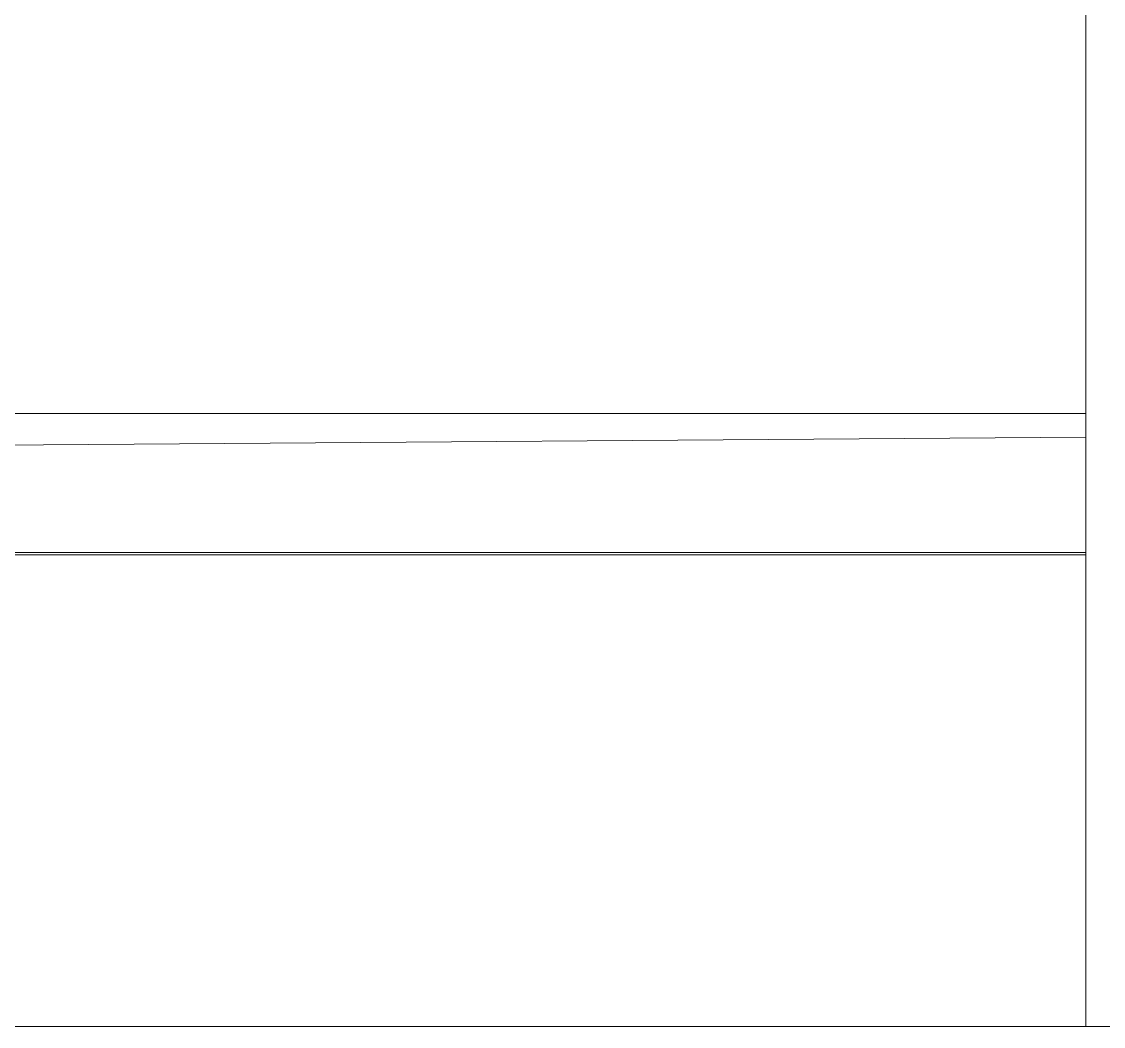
# Model space of a CAD drawing. Header units: millimetres. Extents: x -515342 to 330399, y -224905 to 507333.
# Drawn here: x 215912 to 216830, y 102231 to 103084 of the extents above; entities that cross this region are included whole.
import ezdxf

# ---------------------------------------------------------------- set-up
doc = ezdxf.new("R2010")
doc.units = ezdxf.units.MM
doc.layers.add('Крыша', color=7, linetype='Continuous', lineweight=0)
doc.layers.add('Стены внутренние', color=7, linetype='Continuous', lineweight=0)

msp = doc.modelspace()

# ---------------------------------------------------------------- linework, layer by layer
at = {"layer": 'Крыша'}
for p, q in [((216814.7438, 102751.5929), (214809.7438, 102751.5929)), ((216814.7438, 102731.2995), (214809.7438, 102716.5929)), ((216814.7438, 102633.3929), (214809.7438, 102633.3929))]:
    msp.add_line(p, q, dxfattribs=at)
at = {"layer": 'Стены внутренние'}
for p, q in [((216814.7438, 102231.3929), (216814.7438, 105181.3929)), ((216814.7438, 102631.3929), (214899.7438, 102631.3929)), ((214899.7438, 102231.3929), (220879.7438, 102231.3929))]:
    msp.add_line(p, q, dxfattribs=at)

doc.saveas('drawing.dxf')
